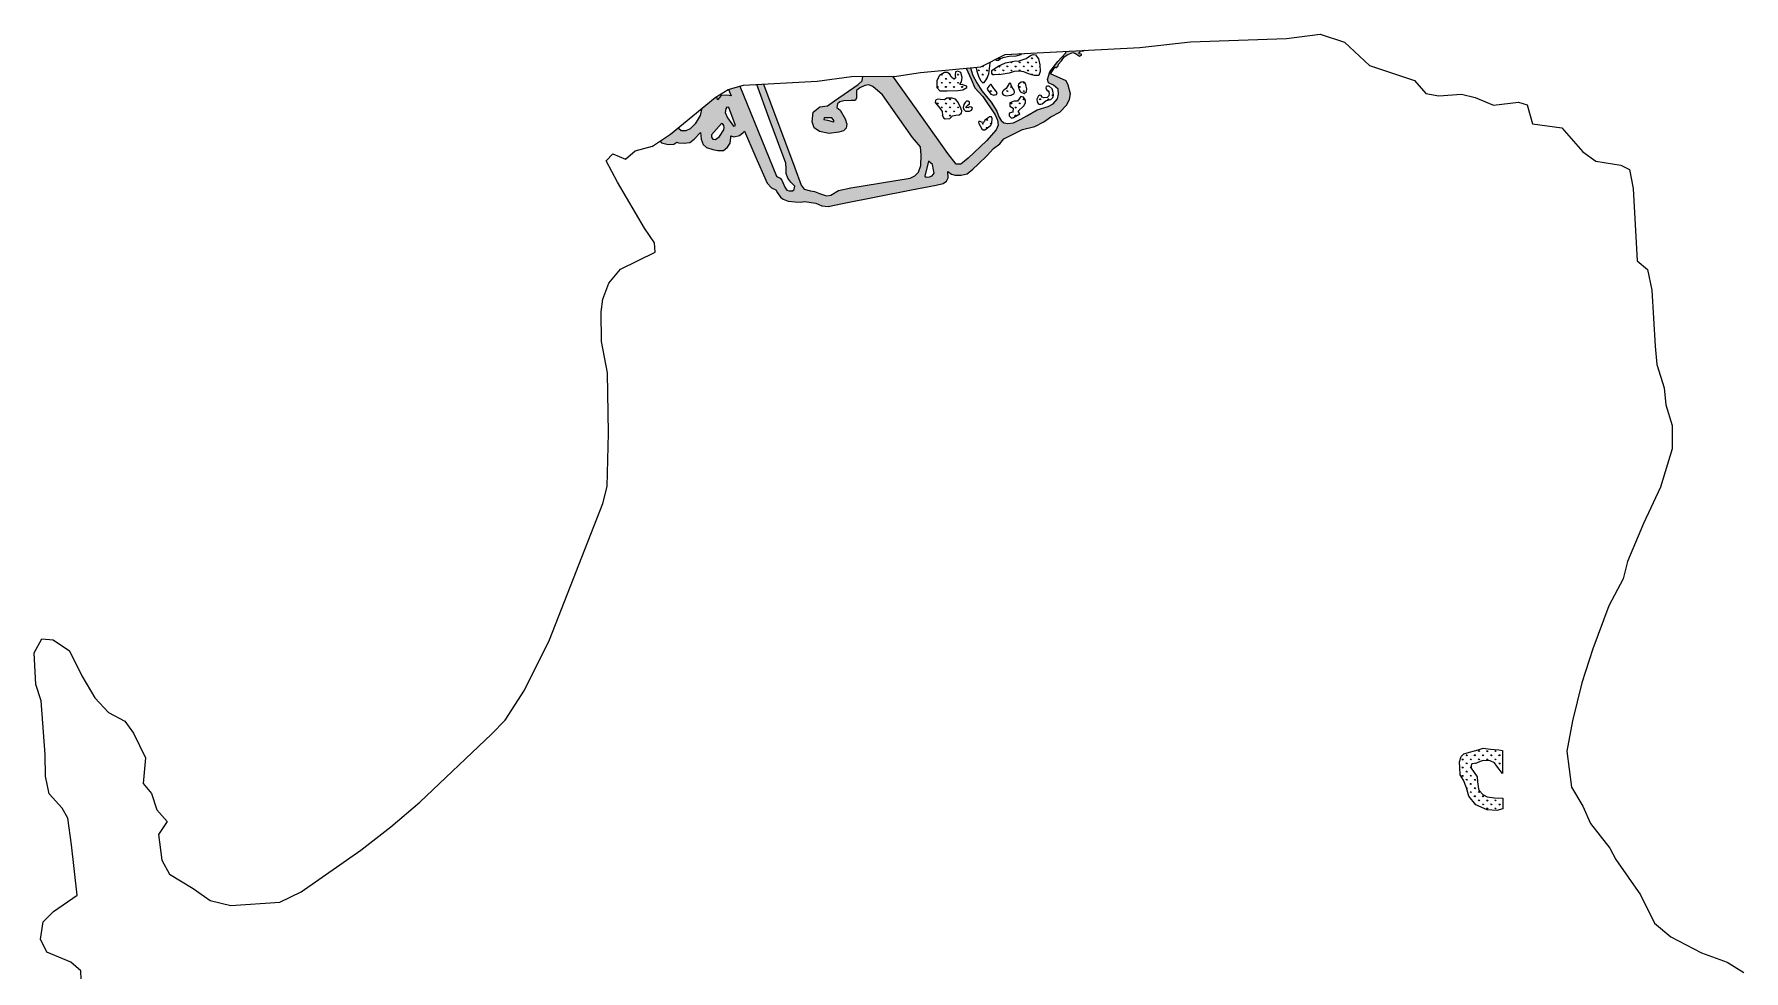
# Model space of a CAD drawing. Header units: metres. Extents: x 8244 to 277461, y 7853 to 2126735.
# Drawn here: x 269887 to 277374, y 2103922 to 2108025 of the extents above; entities that cross this region are included whole.
import ezdxf

# ---------------------------------------------------------------- set-up
doc = ezdxf.new("R2010")
doc.units = ezdxf.units.M
for name, color, linetype in [('MANGROOVE BUFFER ZONE', 120, 'Continuous'), ('MANGROOVES BUFFER ZONE', 120, 'Continuous'), ('village', 3, 'Continuous')]:
    doc.layers.add(name, color=color, linetype=linetype)

msp = doc.modelspace()

# ---------------------------------------------------------------- hatches: boundary and pattern name
at = {"layer": 'MANGROOVE BUFFER ZONE'}
h = msp.add_hatch(dxfattribs=at)
h.set_pattern_fill('GRASS', color=256)
h.paths.add_polyline_path([(273741.6, 2107708.1), (273646.7, 2107841.1), (273516.7, 2107840.1), (273512.4, 2107820.5), (273495.5, 2107805.1), (273391.9, 2107733.3), (273361, 2107710.7), (273328.2, 2107706.3), (273298.3, 2107683.7), (273294.5, 2107641.3), (273302.2, 2107615.2), (273326.8, 2107597.9), (273368.2, 2107590.2), (273410.7, 2107595.5), (273431.9, 2107602.2), (273443, 2107613.8), (273445.9, 2107630.7), (273438.1, 2107654.3), (273417.4, 2107691.9), (273401.5, 2107704.4), (273404.9, 2107720.3), (273416, 2107728.5), (273433.3, 2107733.3), (273464.7, 2107734.3), (273482, 2107734.7), (273488.8, 2107744.4), (273488.3, 2107761.7), (273488.3, 2107778.6), (273502.8, 2107790.2), (273524.9, 2107799.8), (273542.3, 2107803.7), (273559.6, 2107795.5), (273602.1, 2107759.3), (273732.8, 2107573), (273768, 2107531.1), (273771.9, 2107495.4), (273769.9, 2107450.1), (273759.3, 2107419.8), (273743.9, 2107404.8), (273723.2, 2107394.2), (273464.1, 2107351.8), (273410.1, 2107340.2), (273375.8, 2107320), (273356.5, 2107316.6), (273326.2, 2107326.7), (273305, 2107336.4), (273287.1, 2107339.3), (273258.7, 2107346.5), (273245.7, 2107362.9), (273218.1, 2107439.4), (273081.3, 2107806.6), (273051.6, 2107805), (273105.8, 2107656.1), (273179, 2107459.5), (273180.5, 2107434.5), (273180.5, 2107414.7), (273187.4, 2107393.9), (273201.3, 2107377.1), (273217.5, 2107359.7), (273216, 2107344.9), (273207.3, 2107339.2), (273194.1, 2107338.6), (273183.2, 2107341.6), (273174.2, 2107354.2), (273161.8, 2107384.7), (273154.3, 2107394), (273142.9, 2107400.7), (273137.5, 2107403.4), (272976.7, 2107796.9), (272928.1, 2107782.9), (272938.8, 2107755.4), (272921.1, 2107757.8), (272896.2, 2107756.2), (272879.3, 2107736.6), (272878.7, 2107746), (272877, 2107752.4), (272869.6, 2107747.8), (272811.5, 2107700.2), (272803.1, 2107668.5), (272781.6, 2107632.7), (272760.1, 2107610.3), (272740.6, 2107600.8), (272720.5, 2107600.8), (272708.1, 2107611.3), (272706.7, 2107614.1), (272674.2, 2107587.4), (272628.3, 2107556.3), (272633.6, 2107549.5), (272663.1, 2107541.2), (272687.7, 2107543.4), (272701.9, 2107551.6), (272708.4, 2107549.3), (272733.7, 2107547.3), (272758.7, 2107550.6), (272776.9, 2107565.2), (272805.4, 2107594.1), (272808.5, 2107565.1), (272816.8, 2107541.8), (272831.3, 2107528.8), (272858.7, 2107519.8), (272881.4, 2107514.8), (272905.4, 2107515.1), (272923.1, 2107530.1), (272935, 2107548.1), (272938.2, 2107572), (272938.3, 2107580.2), (272951.7, 2107574.8), (272975.7, 2107581.5), (272992.2, 2107593.6), (272998.1, 2107600.5), (273043.1, 2107494.9), (273096.9, 2107372.3), (273115.4, 2107352.2), (273135.2, 2107343.3), (273142.6, 2107329.7), (273155.8, 2107310.9), (273167.4, 2107302), (273189.5, 2107293.6), (273219.3, 2107290.3), (273243.5, 2107289.3), (273260.3, 2107291.4), (273310.4, 2107284.6), (273336.6, 2107272.6), (273363.5, 2107270), (273426.7, 2107283.3), (273729.3, 2107343.6), (273837.7, 2107364), (273868, 2107371), (273881.8, 2107381.1), (273890.3, 2107395.7), (273888.6, 2107424), (273904.1, 2107411), (273920.8, 2107407.1), (273947.1, 2107406.8), (273972.2, 2107413.7), (273997.4, 2107433.1), (274020.9, 2107454.8), (274061, 2107493.7), (274088, 2107523.4), (274116.5, 2107545.1), (274133.7, 2107567.1), (274186.2, 2107593.1), (274214.6, 2107606.7), (274269.8, 2107620.4), (274308.9, 2107641.6), (274339.3, 2107662.5), (274379.2, 2107682.8), (274407.4, 2107713.5), (274421.3, 2107738.9), (274425.7, 2107762.9), (274415.5, 2107801.8), (274406.9, 2107820.1), (274337.3, 2107850.6), (274357.6, 2107882.2), (274361.5, 2107878.2), (274371.5, 2107886), (274373.6, 2107894), (274385.7, 2107907.8), (274397.9, 2107925.6), (274413.9, 2107935.4), (274435.9, 2107945.1), (274447.9, 2107940.9), (274455.7, 2107934.9), (274465.6, 2107928.8), (274473.6, 2107932.7), (274473.7, 2107936.7), (274463.8, 2107938.8), (274461.8, 2107940.8), (274469.9, 2107950.7), (274481.8, 2107952.5), (274489, 2107954.3), (274405.3, 2107949.9), (274404.4, 2107942.5), (274370.2, 2107905.9), (274334.4, 2107860.5), (274324.4, 2107826.8), (274329.7, 2107811.4), (274351.1, 2107801.7), (274371.2, 2107784.2), (274372.8, 2107761.5), (274368.8, 2107741.4), (274349.8, 2107720), (274327.4, 2107708.7), (274279.6, 2107693.3), (274234.8, 2107666.6), (274208.4, 2107652.6), (274175.3, 2107636.5), (274150.3, 2107633.2), (274132.9, 2107637.2), (274122.5, 2107646.9), (274111.2, 2107662.9), (274102.8, 2107687.3), (274078.4, 2107727.5), (274037.3, 2107776.3), (274015.9, 2107811.7), (273997.5, 2107844.2), (273988.1, 2107877.7), (273968.2, 2107875.9), (273990.5, 2107828.4), (274006.8, 2107790.5), (274041.6, 2107751.4), (274095, 2107671), (274106.3, 2107648), (274108.7, 2107626.9), (274099.4, 2107605.4), (274057.7, 2107557.7), (273977.8, 2107481.8), (273944.5, 2107454.9), (273925.4, 2107455.3), (273888.1, 2107502.4)])
h.paths.add_polyline_path([(273804, 2107469.3), (273821.6, 2107454.2), (273825.5, 2107430.8), (273827.9, 2107416.2), (273820.1, 2107405), (273808.4, 2107400.6), (273793.8, 2107398.7), (273787.5, 2107402.6)], flags=16)
h.paths.add_polyline_path([(273390.4, 2107645.4), (273387.1, 2107641.1), (273361.3, 2107648.1), (273345.3, 2107651.7), (273346.2, 2107658.1), (273356.2, 2107659), (273380.7, 2107657.8)], flags=16)
h.paths.add_polyline_path([(272958.7, 2107624.9), (272949.2, 2107621.6), (272923.4, 2107658.4), (272912.9, 2107681.8), (272915.3, 2107697.9), (272921, 2107705.1), (272929.4, 2107703.3), (272935.4, 2107688.3), (272942.3, 2107668.9)], flags=16)
h.paths.add_polyline_path([(272909.3, 2107615.8), (272907.2, 2107606.5), (272888.6, 2107577.2), (272871.3, 2107564), (272859.3, 2107564.3), (272853, 2107574.2), (272853.9, 2107583.5), (272897, 2107632.9), (272903.9, 2107629.6), (272907.5, 2107624.2)], flags=16)
h = msp.add_hatch(dxfattribs=at)
h.set_pattern_fill('GRASS', color=256)
h.paths.add_polyline_path([(274228.9, 2107736.3), (274219.3, 2107748.4), (274207.8, 2107752.6), (274200.2, 2107742.2), (274193.3, 2107731.1), (274178.7, 2107731.8), (274159.1, 2107724.4), (274159.3, 2107709.2), (274173.8, 2107700.6), (274173.2, 2107683.8), (274156.4, 2107678.9), (274157.5, 2107666.6), (274167.5, 2107657.4), (274176.5, 2107660.3), (274204.3, 2107675.5), (274196.1, 2107688.2), (274221.5, 2107711.1), (274228.7, 2107724.2)])
h.paths.add_polyline_path([(274338.9, 2107739.4), (274347.7, 2107747.1), (274350.8, 2107757.5), (274350.2, 2107769.4), (274345.4, 2107785), (274331.6, 2107796.6), (274324.7, 2107797.9), (274319.5, 2107795.2), (274317.5, 2107789.6), (274321.6, 2107779.6), (274328.9, 2107775.8), (274331.6, 2107766.9), (274330.6, 2107755), (274323.9, 2107747.1), (274308.7, 2107746.7), (274301.4, 2107748.8), (274297.7, 2107756.7), (274291.6, 2107758.3), (274284.8, 2107755.2), (274278.3, 2107740.2), (274278.9, 2107728.2), (274283.3, 2107721.9), (274288.9, 2107718.6), (274296.2, 2107718), (274301.8, 2107719.8), (274318.7, 2107734.8)])
h.paths.add_polyline_path([(274230.2, 2107803.3), (274225.3, 2107812.9), (274217.5, 2107816.2), (274208.7, 2107815.2), (274197.2, 2107806.3), (274195.6, 2107799.2), (274199.1, 2107785.6), (274206.7, 2107772.1), (274222.7, 2107765.7), (274232.9, 2107773.1), (274233.7, 2107785.2)])
h.paths.add_polyline_path([(274178.8, 2107779.1), (274170, 2107790.8), (274165.5, 2107802.2), (274163.7, 2107809), (274160.2, 2107809.8), (274156.3, 2107808.6), (274143.8, 2107787.5), (274133.7, 2107779.1), (274127.8, 2107774.4), (274125.6, 2107766.4), (274129.9, 2107758.8), (274144.4, 2107754.5), (274165.3, 2107758.1), (274177.4, 2107762.9), (274180.9, 2107769.4)])
h.paths.add_polyline_path([(274098.7, 2107777), (274089.3, 2107786.6), (274081.5, 2107800.2), (274078.4, 2107804.7), (274075.1, 2107804.5), (274068.8, 2107798.3), (274064.1, 2107791), (274061.2, 2107783.4), (274076, 2107761.4), (274089.5, 2107757.5), (274102, 2107760.2), (274104.4, 2107768)])
h.paths.add_polyline_path([(274290.5, 2107890.2), (274285.5, 2107916.3), (274271.7, 2107935.1), (274261.8, 2107936), (274251, 2107931.6), (274230.7, 2107917.8), (274200.6, 2107907.9), (274177.4, 2107906.9), (274140.8, 2107900), (274108.2, 2107885.2), (274081.1, 2107866.5), (274081.6, 2107853.6), (274085, 2107847.2), (274090.5, 2107846.7), (274122.1, 2107848.7), (274157.1, 2107854.1), (274179.4, 2107861.5), (274200.6, 2107862.5), (274221.8, 2107860), (274241.6, 2107850.7), (274267.7, 2107843.3), (274286.5, 2107844.3), (274292.4, 2107861.5)])
h.paths.add_polyline_path([(274207.5, 2107934.1), (274211.2, 2107939.6), (274138.8, 2107935.8), (274095.5, 2107913.7), (274100.8, 2107910.2), (274109.5, 2107910.2), (274118.5, 2107917.1), (274128.8, 2107922), (274156.2, 2107927), (274186, 2107927.9)])
h.paths.add_polyline_path([(274073, 2107897.3), (274072.1, 2107901.7), (274033.4, 2107882), (274011.6, 2107879.9), (274015.8, 2107863.6), (274023.6, 2107836.4), (274032.2, 2107820.7), (274041.2, 2107812.3), (274047.7, 2107813.5), (274059.4, 2107829.9), (274067.1, 2107851.9)])
h.paths.add_polyline_path([(273947.4, 2107816.6), (273951.3, 2107835.3), (273944.9, 2107856.4), (273932.1, 2107863.3), (273921.8, 2107859.8), (273920.3, 2107845.1), (273921.8, 2107832.8), (273914.4, 2107827.4), (273904.6, 2107836.3), (273897.2, 2107849.5), (273886.9, 2107856.4), (273873.6, 2107857.4), (273851.5, 2107844.1), (273840.2, 2107821.5), (273839.7, 2107791.1), (273852.5, 2107777.3), (273885.4, 2107777.3), (273934.1, 2107778.8), (273954.2, 2107780.7), (273971.9, 2107791.6), (273971, 2107797.5), (273953.8, 2107802.4), (273941, 2107804.8)])
h.paths.add_polyline_path([(273942.6, 2107708.3), (273930.6, 2107729.8), (273921.3, 2107739.7), (273907.8, 2107744), (273883.8, 2107744), (273873, 2107736.9), (273855.8, 2107738.4), (273844.1, 2107740), (273837.6, 2107737.5), (273834.9, 2107733.8), (273833, 2107726.1), (273853.9, 2107700.9), (273862.9, 2107685.8), (273864.7, 2107668), (273868.7, 2107657.8), (273877.3, 2107654.2), (273896.7, 2107656), (273909, 2107667.1), (273923.2, 2107670.8), (273937.7, 2107672.3), (273948.4, 2107679.4), (273949.3, 2107689.8)])
h.paths.add_polyline_path([(273996.3, 2107698.8), (273995.3, 2107703.7), (273988.5, 2107707.2), (273981.4, 2107705.2), (273977.1, 2107701.9), (273971.3, 2107703.7), (273971.7, 2107709.3), (273976.7, 2107715.1), (273983.1, 2107720.3), (273983.3, 2107728.1), (273976.7, 2107731.5), (273970.5, 2107731), (273963.6, 2107725.5), (273957.8, 2107717), (273956, 2107704.3), (273958.4, 2107695), (273964.9, 2107688), (273974.2, 2107687), (273983.3, 2107688), (273992, 2107692.1)])
h.paths.add_polyline_path([(274080.8, 2107635), (274082.5, 2107655.2), (274079, 2107662.6), (274071.3, 2107662.6), (274063.4, 2107657), (274050.9, 2107647.9), (274047, 2107640.2), (274045.1, 2107638), (274036, 2107639.8), (274030.4, 2107642.1), (274024.6, 2107642.1), (274023.1, 2107639.8), (274023.3, 2107633.2), (274036.6, 2107610.6), (274042.4, 2107605.4), (274049.9, 2107605.6), (274067.5, 2107618.9), (274076.9, 2107625.9)])
at = {"layer": 'MANGROOVES BUFFER ZONE'}
h = msp.add_hatch(dxfattribs=at)
h.set_pattern_fill('GRASS', color=256)
h.paths.add_polyline_path([(276317.2, 2104886.5), (276301.7, 2104890.2), (276264.1, 2104892.6), (276232.6, 2104897.3), (276211.4, 2104890.2), (276195, 2104885.1), (276172.9, 2104879.4), (276148.5, 2104872.9), (276136.7, 2104860.2), (276128.7, 2104837.2), (276130.1, 2104812.6), (276132.5, 2104780.6), (276146.6, 2104757.6), (276159.7, 2104722.9), (276170.1, 2104687.6), (276201.1, 2104649.6), (276249.5, 2104627.5), (276293.2, 2104623.7), (276318.6, 2104630.8), (276318.3, 2104677.8), (276282.4, 2104679.7), (276249.5, 2104683.5), (276230.7, 2104694.8), (276215.6, 2104712.1), (276212.8, 2104719.6), (276208.6, 2104749.2), (276205.8, 2104771.8), (276192.6, 2104790.6), (276180.4, 2104808.9), (276179.9, 2104820.6), (276183.2, 2104829.1), (276203.9, 2104831.9), (276218.9, 2104838.5), (276232.1, 2104843.2), (276264, 2104841.8), (276281.9, 2104832.9), (276293.2, 2104818.8), (276317.7, 2104785.7)])

# ---------------------------------------------------------------- linework, layer by layer
at = {"color": 3}
msp.add_lwpolyline([(272926.1, 2107782.3), (272994, 2107801.8)], dxfattribs=at)
at = {"layer": 'MANGROOVES BUFFER ZONE'}
for points in [[(272628.3, 2107556.3), (272633.6, 2107549.5), (272663.1, 2107541.2), (272687.7, 2107543.4), (272701.9, 2107551.6), (272708.4, 2107549.3), (272733.7, 2107547.3), (272758.7, 2107550.6), (272776.9, 2107565.2), (272805.4, 2107594.1), (272808.5, 2107565.1), (272816.8, 2107541.8), (272831.3, 2107528.8), (272858.7, 2107519.8), (272881.4, 2107514.8), (272905.4, 2107515.1), (272923.1, 2107530.1), (272935, 2107548.1), (272938.2, 2107572), (272938.3, 2107580.2), (272951.7, 2107574.8), (272975.7, 2107581.5), (272992.2, 2107593.6), (272998.1, 2107600.5), (273043.1, 2107494.9), (273096.9, 2107372.3), (273115.4, 2107352.2), (273135.2, 2107343.3), (273142.6, 2107329.7), (273155.8, 2107310.9), (273167.4, 2107302), (273189.5, 2107293.6), (273219.3, 2107290.3), (273243.5, 2107289.3), (273260.3, 2107291.4), (273310.4, 2107284.6), (273336.6, 2107272.6), (273363.5, 2107270), (273426.7, 2107283.3), (273729.3, 2107343.6), (273837.7, 2107364), (273868, 2107371), (273881.8, 2107381.1), (273890.3, 2107395.7), (273888.6, 2107424), (273904.1, 2107411), (273920.8, 2107407.1), (273947.1, 2107406.8), (273972.2, 2107413.7), (273997.4, 2107433.1), (274020.9, 2107454.8), (274061, 2107493.7), (274088, 2107523.4), (274116.5, 2107545.1), (274133.7, 2107567.1), (274186.2, 2107593.1), (274214.6, 2107606.7), (274269.8, 2107620.4), (274308.9, 2107641.6), (274339.3, 2107662.5), (274379.2, 2107682.8), (274407.4, 2107713.5), (274421.3, 2107738.9), (274425.7, 2107762.9), (274415.5, 2107801.8), (274406.9, 2107820.1), (274337.3, 2107850.6), (274357.6, 2107882.2), (274361.5, 2107878.2), (274371.5, 2107886), (274373.6, 2107894), (274385.7, 2107907.8), (274397.9, 2107925.6), (274413.9, 2107935.4), (274435.9, 2107945.1), (274447.9, 2107940.9), (274455.7, 2107934.9), (274465.6, 2107928.8), (274473.6, 2107932.7), (274473.7, 2107936.7), (274463.8, 2107938.8), (274461.8, 2107940.8), (274469.9, 2107950.7), (274481.8, 2107952.5), (274489, 2107954.3)], [(272928.1, 2107782.9), (272938.8, 2107755.4), (272921.1, 2107757.8), (272896.2, 2107756.2), (272879.3, 2107736.6), (272878.7, 2107746), (272877, 2107752.4)]]:
    msp.add_lwpolyline(points, dxfattribs=at)
at = {"layer": 'MANGROOVES BUFFER ZONE', "flags": 128}
for points in [[(273988.1, 2107877.7), (273997.5, 2107844.2), (274015.9, 2107811.7), (274037.3, 2107776.3), (274078.4, 2107727.5), (274102.8, 2107687.3), (274111.2, 2107662.9), (274122.5, 2107646.9), (274132.9, 2107637.2), (274150.3, 2107633.2), (274175.3, 2107636.5), (274208.4, 2107652.6), (274234.8, 2107666.6), (274279.6, 2107693.3), (274327.4, 2107708.7), (274349.8, 2107720), (274368.8, 2107741.4), (274372.8, 2107761.5), (274371.2, 2107784.2), (274351.1, 2107801.7), (274329.7, 2107811.4), (274324.4, 2107826.8), (274334.4, 2107860.5), (274370.2, 2107905.9), (274404.4, 2107942.5), (274405.3, 2107949.9)], [(274211.2, 2107939.6), (274207.5, 2107934.1), (274186, 2107927.9), (274156.2, 2107927), (274128.8, 2107922), (274118.5, 2107917.1), (274109.5, 2107910.2), (274100.8, 2107910.2), (274095.5, 2107913.7)], [(273968.2, 2107875.9), (273990.5, 2107828.4), (274006.8, 2107790.5), (274041.6, 2107751.4), (274095, 2107671), (274106.3, 2107648), (274108.7, 2107626.9), (274099.4, 2107605.4), (274057.7, 2107557.7), (273977.8, 2107481.8), (273944.5, 2107454.9), (273925.4, 2107455.3), (273888.1, 2107502.4), (273741.6, 2107708.1), (273646.7, 2107841.1)], [(274011.6, 2107879.9), (274015.8, 2107863.6), (274023.6, 2107836.4), (274032.2, 2107820.7), (274041.2, 2107812.3), (274047.7, 2107813.5), (274059.4, 2107829.9), (274067.1, 2107851.9), (274073, 2107897.3), (274072.1, 2107901.7)], [(272976.7, 2107796.9), (273137.5, 2107403.4), (273142.9, 2107400.7), (273154.3, 2107394), (273161.8, 2107384.7), (273174.2, 2107354.2), (273183.2, 2107341.6), (273194.1, 2107338.6), (273207.3, 2107339.2), (273216, 2107344.9), (273217.5, 2107359.7), (273201.3, 2107377.1), (273187.4, 2107393.9), (273180.5, 2107414.7), (273180.5, 2107434.5), (273179, 2107459.5), (273105.8, 2107656.1), (273051.6, 2107805)], [(273081.3, 2107806.6), (273218.1, 2107439.4), (273245.7, 2107362.9), (273258.7, 2107346.5), (273287.1, 2107339.3), (273305, 2107336.4), (273326.2, 2107326.7), (273356.5, 2107316.6), (273375.8, 2107320), (273410.1, 2107340.2), (273464.1, 2107351.8), (273723.2, 2107394.2), (273743.9, 2107404.8), (273759.3, 2107419.8), (273769.9, 2107450.1), (273771.9, 2107495.4), (273768, 2107531.1), (273732.8, 2107573), (273602.1, 2107759.3), (273559.6, 2107795.5), (273542.3, 2107803.7), (273524.9, 2107799.8), (273502.8, 2107790.2), (273488.3, 2107778.6), (273488.3, 2107761.7), (273488.8, 2107744.4), (273482, 2107734.7), (273464.7, 2107734.3), (273433.3, 2107733.3), (273416, 2107728.5), (273404.9, 2107720.3), (273401.5, 2107704.4), (273417.4, 2107691.9), (273438.1, 2107654.3), (273445.9, 2107630.7), (273443, 2107613.8), (273431.9, 2107602.2), (273410.7, 2107595.5), (273368.2, 2107590.2), (273326.8, 2107597.9), (273302.2, 2107615.2), (273294.5, 2107641.3), (273298.3, 2107683.7), (273328.2, 2107706.3), (273361, 2107710.7), (273391.9, 2107733.3), (273495.5, 2107805.1), (273512.4, 2107820.5), (273516.7, 2107840.1)], [(272811.5, 2107700.2), (272803.1, 2107668.5), (272781.6, 2107632.7), (272760.1, 2107610.3), (272740.6, 2107600.8), (272720.5, 2107600.8), (272708.1, 2107611.3), (272706.7, 2107614.1)], [(276318.3, 2104677.8), (276318.6, 2104630.8), (276293.2, 2104623.7), (276249.5, 2104627.5), (276201.1, 2104649.6), (276170.1, 2104687.6), (276159.7, 2104722.9), (276146.6, 2104757.6), (276132.5, 2104780.6), (276130.1, 2104812.6), (276128.7, 2104837.2), (276136.7, 2104860.2), (276148.5, 2104872.9), (276172.9, 2104879.4), (276195, 2104885.1), (276211.4, 2104890.2), (276232.6, 2104897.3), (276264.1, 2104892.6), (276301.7, 2104890.2), (276317.2, 2104886.5), (276317.7, 2104785.7)], [(276317.7, 2104785.7), (276293.2, 2104818.8), (276281.9, 2104832.9), (276264, 2104841.8), (276232.1, 2104843.2), (276218.9, 2104838.5), (276203.9, 2104831.9), (276183.2, 2104829.1), (276179.9, 2104820.6), (276180.4, 2104808.9), (276192.6, 2104790.6), (276205.8, 2104771.8), (276208.6, 2104749.2), (276212.8, 2104719.6), (276215.6, 2104712.1), (276230.7, 2104694.8), (276249.5, 2104683.5), (276282.4, 2104679.7), (276318.3, 2104677.8)]]:
    msp.add_lwpolyline(points, dxfattribs=at)
for points in [[(274081.1, 2107866.5), (274108.2, 2107885.2), (274140.8, 2107900), (274177.4, 2107906.9), (274200.6, 2107907.9), (274230.7, 2107917.8), (274251, 2107931.6), (274261.8, 2107936), (274271.7, 2107935.1), (274285.5, 2107916.3), (274290.5, 2107890.2), (274292.4, 2107861.5), (274286.5, 2107844.3), (274267.7, 2107843.3), (274241.6, 2107850.7), (274221.8, 2107860), (274200.6, 2107862.5), (274179.4, 2107861.5), (274157.1, 2107854.1), (274122.1, 2107848.7), (274090.5, 2107846.7), (274085, 2107847.2), (274081.6, 2107853.6)], [(273886.9, 2107856.4), (273873.6, 2107857.4), (273851.5, 2107844.1), (273840.2, 2107821.5), (273839.7, 2107791.1), (273852.5, 2107777.3), (273885.4, 2107777.3), (273934.1, 2107778.8), (273954.2, 2107780.7), (273971.9, 2107791.6), (273971, 2107797.5), (273953.8, 2107802.4), (273941, 2107804.8), (273947.4, 2107816.6), (273951.3, 2107835.3), (273944.9, 2107856.4), (273932.1, 2107863.3), (273921.8, 2107859.8), (273920.3, 2107845.1), (273921.8, 2107832.8), (273914.4, 2107827.4), (273904.6, 2107836.3), (273897.2, 2107849.5)], [(274061.2, 2107783.4), (274076, 2107761.4), (274089.5, 2107757.5), (274102, 2107760.2), (274104.4, 2107768), (274098.7, 2107777), (274089.3, 2107786.6), (274081.5, 2107800.2), (274078.4, 2107804.7), (274075.1, 2107804.5), (274068.8, 2107798.3), (274064.1, 2107791)], [(274156.3, 2107808.6), (274143.8, 2107787.5), (274133.7, 2107779.1), (274127.8, 2107774.4), (274125.6, 2107766.4), (274129.9, 2107758.8), (274144.4, 2107754.5), (274165.3, 2107758.1), (274177.4, 2107762.9), (274180.9, 2107769.4), (274178.8, 2107779.1), (274170, 2107790.8), (274165.5, 2107802.2), (274163.7, 2107809), (274160.2, 2107809.8)], [(274197.2, 2107806.3), (274195.6, 2107799.2), (274199.1, 2107785.6), (274206.7, 2107772.1), (274222.7, 2107765.7), (274232.9, 2107773.1), (274233.7, 2107785.2), (274230.2, 2107803.3), (274225.3, 2107812.9), (274217.5, 2107816.2), (274208.7, 2107815.2)], [(274301.8, 2107719.8), (274318.7, 2107734.8), (274338.9, 2107739.4), (274347.7, 2107747.1), (274350.8, 2107757.5), (274350.2, 2107769.4), (274345.4, 2107785), (274331.6, 2107796.6), (274324.7, 2107797.9), (274319.5, 2107795.2), (274317.5, 2107789.6), (274321.6, 2107779.6), (274328.9, 2107775.8), (274331.6, 2107766.9), (274330.6, 2107755), (274323.9, 2107747.1), (274308.7, 2107746.7), (274301.4, 2107748.8), (274297.7, 2107756.7), (274291.6, 2107758.3), (274284.8, 2107755.2), (274278.3, 2107740.2), (274278.9, 2107728.2), (274283.3, 2107721.9), (274288.9, 2107718.6), (274296.2, 2107718)], [(273833, 2107726.1), (273853.9, 2107700.9), (273862.9, 2107685.8), (273864.7, 2107668), (273868.7, 2107657.8), (273877.3, 2107654.2), (273896.7, 2107656), (273909, 2107667.1), (273923.2, 2107670.8), (273937.7, 2107672.3), (273948.4, 2107679.4), (273949.3, 2107689.8), (273942.6, 2107708.3), (273930.6, 2107729.8), (273921.3, 2107739.7), (273907.8, 2107744), (273883.8, 2107744), (273873, 2107736.9), (273855.8, 2107738.4), (273844.1, 2107740), (273837.6, 2107737.5), (273834.9, 2107733.8)], [(273963.6, 2107725.5), (273957.8, 2107717), (273956, 2107704.3), (273958.4, 2107695), (273964.9, 2107688), (273974.2, 2107687), (273983.3, 2107688), (273992, 2107692.1), (273996.3, 2107698.8), (273995.3, 2107703.7), (273988.5, 2107707.2), (273981.4, 2107705.2), (273977.1, 2107701.9), (273971.3, 2107703.7), (273971.7, 2107709.3), (273976.7, 2107715.1), (273983.1, 2107720.3), (273983.3, 2107728.1), (273976.7, 2107731.5), (273970.5, 2107731)], [(274176.5, 2107660.3), (274204.3, 2107675.5), (274196.1, 2107688.2), (274221.5, 2107711.1), (274228.7, 2107724.2), (274228.9, 2107736.3), (274219.3, 2107748.4), (274207.8, 2107752.6), (274200.2, 2107742.2), (274193.3, 2107731.1), (274178.7, 2107731.8), (274159.1, 2107724.4), (274159.3, 2107709.2), (274173.8, 2107700.6), (274173.2, 2107683.8), (274156.4, 2107678.9), (274157.5, 2107666.6), (274167.5, 2107657.4)], [(272897, 2107632.9), (272853.9, 2107583.5), (272853, 2107574.2), (272859.3, 2107564.3), (272871.3, 2107564), (272888.6, 2107577.2), (272907.2, 2107606.5), (272909.3, 2107615.8), (272907.5, 2107624.2), (272903.9, 2107629.6)], [(272921, 2107705.1), (272915.3, 2107697.9), (272912.9, 2107681.8), (272923.4, 2107658.4), (272949.2, 2107621.6), (272958.7, 2107624.9), (272942.3, 2107668.9), (272935.4, 2107688.3), (272929.4, 2107703.3)], [(273345.3, 2107651.7), (273361.3, 2107648.1), (273387.1, 2107641.1), (273390.4, 2107645.4), (273380.7, 2107657.8), (273356.2, 2107659), (273346.2, 2107658.1)], [(274023.3, 2107633.2), (274036.6, 2107610.6), (274042.4, 2107605.4), (274049.9, 2107605.6), (274067.5, 2107618.9), (274076.9, 2107625.9), (274080.8, 2107635), (274082.5, 2107655.2), (274079, 2107662.6), (274071.3, 2107662.6), (274063.4, 2107657), (274050.9, 2107647.9), (274047, 2107640.2), (274045.1, 2107638), (274036, 2107639.8), (274030.4, 2107642.1), (274024.6, 2107642.1), (274023.1, 2107639.8)], [(273804, 2107469.3), (273787.5, 2107402.6), (273793.8, 2107398.7), (273808.4, 2107400.6), (273820.1, 2107405), (273827.9, 2107416.2), (273825.5, 2107430.8), (273821.6, 2107454.2)]]:
    msp.add_lwpolyline(points, close=True, dxfattribs=at)
at = {"layer": 'village', "color": 3}
for points in [[(272994, 2107801.8), (273315.3, 2107819.5), (273466.4, 2107839.7), (273663.1, 2107841.2), (273768.8, 2107857.2), (274033.4, 2107882), (274138.8, 2107935.8), (274728.6, 2107967), (274951.5, 2107991.4), (275371.2, 2108006.2), (275518.3, 2108024.9), (275624.7, 2107989.3), (275735.2, 2107888), (275932.4, 2107821.6), (275982, 2107765.2), (276038.8, 2107754.3), (276137.1, 2107762.7), (276197.7, 2107748), (276277.4, 2107714.6), (276386.9, 2107726.8), (276424.9, 2107715.8), (276448.2, 2107632.8), (276576.9, 2107614.9), (276668.5, 2107509.7), (276725.6, 2107468.6), (276835.4, 2107450.6), (276873.4, 2107432), (276889.2, 2107348.9), (276906.8, 2107031.3), (276952.5, 2106993.9), (276972.1, 2106903.3), (276985.4, 2106657.5), (276993.6, 2106578.2), (277024.7, 2106476.3), (277032.9, 2106400.7), (277060.1, 2106310.2), (277060.9, 2106208.1), (277009.3, 2106041.2), (276934.9, 2105881.8), (276864.4, 2105714.8), (276846.1, 2105639), (276782.7, 2105521.2), (276712.4, 2105331.6), (276664.4, 2105183.7), (276624.1, 2105016.9), (276598.7, 2104884.4), (276618.9, 2104725.7), (276668.7, 2104642.9), (276703.3, 2104567.5), (276787.4, 2104458.5), (276814.3, 2104409.6), (276921.4, 2104255.3), (276982.9, 2104131.1), (277055.2, 2104071.1), (277188.2, 2104000.3), (277302, 2103959.6), (277374.2, 2103914.8)], [(270093.8, 2103846), (270090.9, 2103922.1), (270048, 2103960), (269942.3, 2104003.9), (269915, 2104059.8), (269925.6, 2104136.1), (269972.3, 2104181.3), (270074.9, 2104253.9), (270050.7, 2104473.4), (270034.1, 2104589.9), (270009, 2104634.5), (269952.5, 2104696.9), (269936.2, 2104775.2), (269935.4, 2104869.4), (269917.9, 2105104.7), (269894.9, 2105176.3), (269887, 2105315.2), (269920.2, 2105376), (269969.5, 2105371.9), (270041.7, 2105323.2), (270096.3, 2105213.7), (270153.2, 2105117.8), (270212, 2105053.2), (270284, 2105015.7), (270322.6, 2104962.2), (270375, 2104854.9), (270364.7, 2104742.8), (270400.9, 2104698.2), (270423.9, 2104626.6), (270469.1, 2104575.4), (270431.5, 2104519.1), (270445.8, 2104407.1), (270479.9, 2104344.6), (270583.6, 2104282.6), (270658, 2104229.4), (270747.8, 2104207.7), (270963, 2104222.9), (271056.8, 2104268.5), (271317.6, 2104450), (271449.1, 2104551.9), (271576, 2104660.5), (271889.8, 2104959.1), (271949.8, 2105020), (272034, 2105150.8), (272144.3, 2105371.4), (272377.2, 2105969.7), (272396.8, 2106043.9), (272401.7, 2106277.1), (272397.3, 2106541.6), (272371.6, 2106678.2), (272370.5, 2106808.2), (272376.8, 2106864.3), (272403.1, 2106934.1), (272454.2, 2106995), (272606.1, 2107070.2), (272603.5, 2107110.5), (272560.4, 2107175.2), (272442.2, 2107376.1), (272392.2, 2107469.9), (272421.1, 2107501.4), (272477.3, 2107477.2), (272519.6, 2107514.3), (272595.2, 2107533.9), (272674.2, 2107587.4), (272869.6, 2107747.8), (272926.1, 2107782.3)]]:
    msp.add_lwpolyline(points, dxfattribs=at)

doc.saveas('drawing.dxf')
